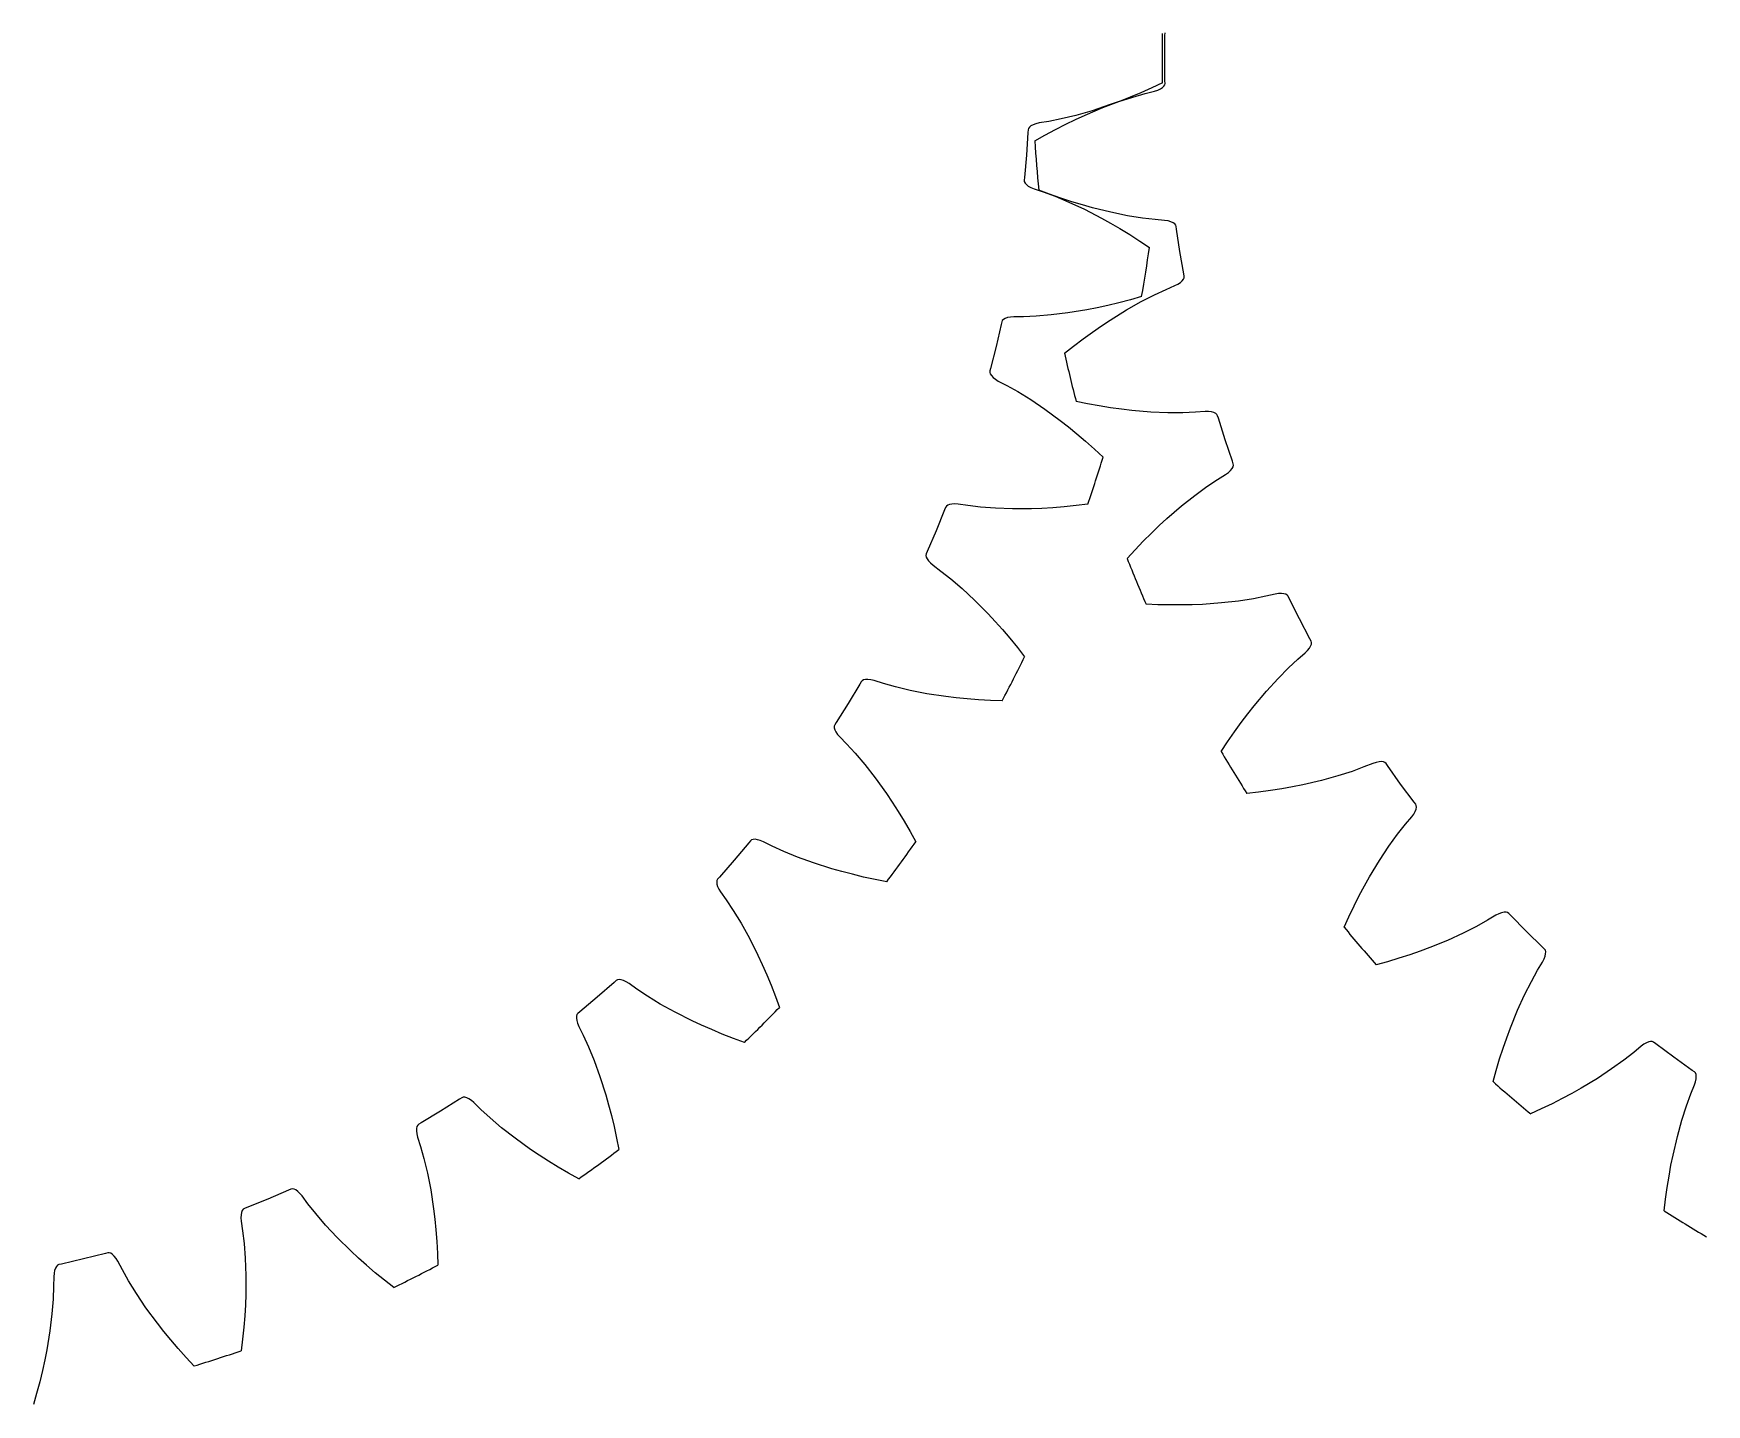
# Model space of a CAD drawing. Extents: x -31 to 91, y -31 to 31.
# Drawn here: x 5.49 to 44.03, y -31.02 to 0.57 of the extents above; entities that cross this region are included whole.
import ezdxf

# ---------------------------------------------------------------- set-up
doc = ezdxf.new("R2010")
doc.units = 0

msp = doc.modelspace()

# ---------------------------------------------------------------- linework, layer by layer
at = {"layer": 'layer0'}
for p, q in [((31.55, 0), (31.555, 0.521)), ((31.555, 0.521), (31.556, 0.581)), ((31.555, -0.521), (31.55, 0)), ((31.097, -0.815), (31.313, -0.761)), ((31.313, -0.761), (31.388, -0.736)), ((31.388, -0.736), (31.449, -0.708)), ((31.449, -0.708), (31.497, -0.678)), ((31.497, -0.678), (31.53, -0.646)), ((31.53, -0.646), (31.55, -0.614)), ((31.55, -0.614), (31.556, -0.581)), ((31.556, -0.581), (31.555, -0.521)), ((29.714, -1.31), (30.121, -1.138)), ((30.121, -1.138), (30.489, -1.001)), ((30.489, -1.001), (30.816, -0.894)), ((30.816, -0.894), (31.097, -0.815)), ((29.034, -1.64), (29.269, -1.52)), ((29.269, -1.52), (29.497, -1.41)), ((29.497, -1.41), (29.714, -1.31)), ((28.558, -1.902), (28.79, -1.771)), ((28.79, -1.771), (29.034, -1.64)), ((28.897, -3.133), (28.647, -3.04)), ((29.159, -3.224), (28.897, -3.133)), ((29.41, -3.306), (29.159, -3.224)), ((29.652, -3.379), (29.41, -3.306)), ((29.882, -3.444), (29.652, -3.379)), ((30.31, -3.55), (29.882, -3.444)), ((30.695, -3.628), (30.31, -3.55)), ((31.035, -3.682), (30.695, -3.628)), ((31.326, -3.716), (31.035, -3.682)), ((31.547, -3.736), (31.326, -3.716)), ((31.625, -3.749), (31.547, -3.736)), ((31.69, -3.767), (31.625, -3.749)), ((31.742, -3.79), (31.69, -3.767)), ((31.78, -3.815), (31.742, -3.79)), ((31.804, -3.844), (31.78, -3.815)), ((31.815, -3.875), (31.804, -3.844)), ((31.823, -3.935), (31.815, -3.875)), ((31.9, -4.451), (31.823, -3.935)), ((31.986, -4.964), (31.9, -4.451)), ((31.997, -5.024), (31.986, -4.964)), ((31.315, -5.449), (31.581, -5.326)), ((31.581, -5.326), (31.786, -5.239)), ((31.786, -5.239), (31.855, -5.202)), ((31.855, -5.202), (31.911, -5.165)), ((31.911, -5.165), (31.954, -5.128)), ((31.954, -5.128), (31.982, -5.092)), ((31.982, -5.092), (31.996, -5.057)), ((31.996, -5.057), (31.997, -5.024)), ((30.667, -5.799), (31.009, -5.605)), ((31.009, -5.605), (31.315, -5.449)), ((29.885, -6.309), (30.093, -6.164)), ((30.093, -6.164), (30.292, -6.032)), ((30.292, -6.032), (30.667, -5.799)), ((29.451, -6.632), (29.672, -6.464)), ((29.672, -6.464), (29.885, -6.309)), ((29.242, -6.798), (29.451, -6.632)), ((29.77, -7.96), (29.509, -7.907)), ((30.043, -8.009), (29.77, -7.96)), ((30.304, -8.051), (30.043, -8.009)), ((30.554, -8.085), (30.304, -8.051)), ((30.792, -8.113), (30.554, -8.085)), ((31.231, -8.151), (30.792, -8.113)), ((31.624, -8.167), (31.231, -8.151)), ((31.968, -8.168), (31.624, -8.167)), ((32.26, -8.156), (31.968, -8.168)), ((32.482, -8.141), (32.26, -8.156)), ((32.561, -8.142), (32.482, -8.141)), ((32.628, -8.15), (32.561, -8.142)), ((32.682, -8.164), (32.628, -8.15)), ((32.724, -8.183), (32.682, -8.164)), ((32.753, -8.208), (32.724, -8.183)), ((32.768, -8.237), (32.753, -8.208)), ((32.786, -8.295), (32.768, -8.237)), ((32.942, -8.792), (32.786, -8.295)), ((33.108, -9.285), (32.942, -8.792)), ((32.764, -9.707), (32.953, -9.589)), ((32.953, -9.589), (33.016, -9.541)), ((33.016, -9.541), (33.065, -9.496)), ((33.065, -9.496), (33.101, -9.452)), ((33.101, -9.452), (33.123, -9.412)), ((33.128, -9.343), (33.108, -9.285)), ((33.123, -9.412), (33.132, -9.375)), ((33.132, -9.375), (33.128, -9.343)), ((32.242, -10.071), (32.52, -9.869)), ((32.52, -9.869), (32.764, -9.707)), ((31.601, -10.605), (31.935, -10.316)), ((31.935, -10.316), (32.242, -10.071)), ((31.243, -10.942), (31.425, -10.767)), ((31.425, -10.767), (31.601, -10.605)), ((30.865, -11.329), (31.056, -11.129)), ((31.056, -11.129), (31.243, -10.942)), ((30.684, -11.526), (30.865, -11.329)), ((34.24, -12.331), (34.173, -12.334)), ((34.296, -12.337), (34.24, -12.331)), ((31.388, -12.591), (31.121, -12.58)), ((31.665, -12.597), (31.388, -12.591)), ((31.929, -12.597), (31.665, -12.597)), ((32.181, -12.592), (31.929, -12.597)), ((32.42, -12.582), (32.181, -12.592)), ((32.861, -12.551), (32.42, -12.582)), ((33.251, -12.506), (32.861, -12.551)), ((33.591, -12.453), (33.251, -12.506)), ((33.878, -12.395), (33.591, -12.453)), ((34.094, -12.345), (33.878, -12.395)), ((34.173, -12.334), (34.094, -12.345)), ((34.34, -12.349), (34.296, -12.337)), ((34.372, -12.369), (34.34, -12.349)), ((34.392, -12.395), (34.372, -12.369)), ((34.419, -12.45), (34.392, -12.395)), ((34.651, -12.916), (34.419, -12.45)), ((34.891, -13.378), (34.651, -12.916)), ((34.92, -13.431), (34.891, -13.378)), ((34.93, -13.463), (34.92, -13.431)), ((34.927, -13.501), (34.93, -13.463)), ((34.403, -14.046), (34.618, -13.848)), ((34.618, -13.848), (34.785, -13.702)), ((34.785, -13.702), (34.841, -13.645)), ((34.841, -13.645), (34.882, -13.592)), ((34.882, -13.592), (34.911, -13.544)), ((34.911, -13.544), (34.927, -13.501)), ((34.16, -14.29), (34.403, -14.046)), ((33.61, -14.917), (33.894, -14.579)), ((33.894, -14.579), (34.16, -14.29)), ((33.461, -15.104), (33.61, -14.917)), ((33.154, -15.52), (33.309, -15.306)), ((33.309, -15.306), (33.461, -15.104)), ((32.848, -15.97), (32.996, -15.747)), ((32.996, -15.747), (33.154, -15.52)), ((35.537, -16.536), (35.158, -16.642)), ((35.864, -16.431), (35.537, -16.536)), ((36.138, -16.329), (35.864, -16.431)), ((36.345, -16.246), (36.138, -16.329)), ((36.42, -16.223), (36.345, -16.246)), ((36.486, -16.209), (36.42, -16.223)), ((36.542, -16.206), (36.486, -16.209)), ((36.588, -16.211), (36.542, -16.206)), ((36.623, -16.226), (36.588, -16.211)), ((36.647, -16.249), (36.623, -16.226)), ((36.681, -16.298), (36.647, -16.249)), ((36.983, -16.722), (36.681, -16.298)), ((33.71, -16.912), (33.444, -16.942)), ((33.984, -16.874), (33.71, -16.912)), ((34.245, -16.833), (33.984, -16.874)), ((34.494, -16.789), (34.245, -16.833)), ((34.728, -16.742), (34.494, -16.789)), ((35.158, -16.642), (34.728, -16.742)), ((37.293, -17.141), (36.983, -16.722)), ((37.33, -17.189), (37.293, -17.141)), ((37.318, -17.354), (37.339, -17.302)), ((37.344, -17.219), (37.33, -17.189)), ((37.339, -17.302), (37.347, -17.257)), ((37.347, -17.257), (37.344, -17.219)), ((36.915, -17.877), (37.096, -17.648)), ((37.096, -17.648), (37.239, -17.477)), ((37.239, -17.477), (37.285, -17.413)), ((37.285, -17.413), (37.318, -17.354)), ((36.713, -18.156), (36.915, -17.877)), ((36.268, -18.861), (36.496, -18.484)), ((36.496, -18.484), (36.713, -18.156)), ((36.151, -19.07), (36.268, -18.861)), ((36.032, -19.293), (36.151, -19.07)), ((35.792, -19.778), (35.912, -19.528)), ((35.912, -19.528), (36.032, -19.293)), ((35.681, -20.021), (35.792, -19.778)), ((38.731, -20.004), (38.425, -20.16)), ((38.986, -19.861), (38.731, -20.004)), ((39.177, -19.746), (38.986, -19.861)), ((39.248, -19.712), (39.177, -19.746)), ((39.311, -19.688), (39.248, -19.712)), ((39.366, -19.676), (39.311, -19.688)), ((39.412, -19.674), (39.366, -19.676)), ((39.449, -19.683), (39.412, -19.674)), ((39.476, -19.702), (39.449, -19.683)), ((39.518, -19.746), (39.476, -19.702)), ((39.883, -20.117), (39.518, -19.746)), ((38.067, -20.323), (37.658, -20.489)), ((38.425, -20.16), (38.067, -20.323)), ((40.254, -20.482), (39.883, -20.117)), ((36.944, -20.737), (36.679, -20.816)), ((37.195, -20.655), (36.944, -20.737)), ((37.434, -20.572), (37.195, -20.655)), ((37.658, -20.489), (37.434, -20.572)), ((40.298, -20.524), (40.254, -20.482)), ((40.254, -20.823), (40.288, -20.752)), ((40.288, -20.752), (40.312, -20.689)), ((40.317, -20.551), (40.298, -20.524)), ((40.312, -20.689), (40.324, -20.634)), ((40.326, -20.588), (40.317, -20.551)), ((40.324, -20.634), (40.326, -20.588)), ((36.679, -20.816), (36.422, -20.888)), ((39.996, -21.269), (40.139, -21.014)), ((40.139, -21.014), (40.254, -20.823)), ((39.677, -21.933), (39.84, -21.575)), ((39.84, -21.575), (39.996, -21.269)), ((39.511, -22.342), (39.677, -21.933)), ((39.428, -22.566), (39.511, -22.342)), ((39.345, -22.805), (39.428, -22.566)), ((42.587, -22.715), (42.523, -22.761)), ((42.646, -22.682), (42.587, -22.715)), ((42.698, -22.661), (42.646, -22.682)), ((42.743, -22.653), (42.698, -22.661)), ((42.781, -22.656), (42.743, -22.653)), ((42.811, -22.67), (42.781, -22.656)), ((42.859, -22.707), (42.811, -22.67)), ((43.278, -23.017), (42.859, -22.707)), ((39.184, -23.321), (39.263, -23.056)), ((39.263, -23.056), (39.345, -22.805)), ((42.123, -23.085), (41.844, -23.287)), ((42.352, -22.904), (42.123, -23.085)), ((42.523, -22.761), (42.352, -22.904)), ((43.702, -23.319), (43.278, -23.017)), ((39.112, -23.578), (39.184, -23.321)), ((41.516, -23.504), (41.139, -23.732)), ((41.844, -23.287), (41.516, -23.504)), ((43.751, -23.353), (43.702, -23.319)), ((43.774, -23.377), (43.751, -23.353)), ((43.789, -23.412), (43.774, -23.377)), ((43.794, -23.458), (43.789, -23.412)), ((43.791, -23.514), (43.794, -23.458)), ((40.93, -23.849), (40.707, -23.968)), ((41.139, -23.732), (40.93, -23.849)), ((43.569, -24.136), (43.671, -23.862)), ((43.671, -23.862), (43.754, -23.655)), ((43.754, -23.655), (43.777, -23.58)), ((43.777, -23.58), (43.791, -23.514)), ((40.222, -24.208), (39.979, -24.319)), ((40.472, -24.088), (40.222, -24.208)), ((40.707, -23.968), (40.472, -24.088)), ((43.464, -24.463), (43.569, -24.136)), ((43.358, -24.842), (43.464, -24.463)), ((43.258, -25.272), (43.358, -24.842)), ((43.211, -25.506), (43.258, -25.272)), ((43.126, -26.016), (43.167, -25.755)), ((43.167, -25.755), (43.211, -25.506)), ((43.088, -26.29), (43.126, -26.016)), ((43.058, -26.556), (43.088, -26.29))]:
    msp.add_line(p, q, dxfattribs=at)
for start, end in [(183.4624, 185.5376), (192.4624, 194.5376), (201.4624, 203.5376), (210.4624, 212.5376), (219.4624, 221.5376), (228.4624, 230.5376), (237.4624, 239.5376)]:
    msp.add_arc((60, 0), 31.5, start, end, dxfattribs=at)
at = {"layer": 'layer1'}
for p, q in [((31.253, -0.683), (30.999, -0.795)), ((31.495, -0.57), (31.253, -0.683)), ((30.295, -1.07), (29.877, -1.209)), ((30.52, -0.988), (30.295, -1.07)), ((30.755, -0.896), (30.52, -0.988)), ((30.999, -0.795), (30.755, -0.896)), ((28.518, -1.535), (28.469, -1.561)), ((28.581, -1.512), (28.518, -1.535)), ((28.658, -1.492), (28.581, -1.512)), ((28.877, -1.455), (28.658, -1.492)), ((29.164, -1.398), (28.877, -1.455)), ((29.499, -1.318), (29.164, -1.398)), ((29.877, -1.209), (29.499, -1.318)), ((28.399, -1.713), (28.362, -2.232)), ((28.402, -1.652), (28.399, -1.713)), ((28.41, -1.62), (28.402, -1.652)), ((28.433, -1.59), (28.41, -1.62)), ((28.469, -1.561), (28.433, -1.59)), ((28.362, -2.232), (28.317, -2.751)), ((28.317, -2.751), (28.311, -2.811)), ((28.311, -2.811), (28.314, -2.844)), ((28.314, -2.844), (28.331, -2.878)), ((28.331, -2.878), (28.362, -2.912)), ((28.362, -2.912), (28.407, -2.945)), ((28.407, -2.945), (28.466, -2.978)), ((28.466, -2.978), (28.539, -3.01)), ((28.539, -3.01), (28.75, -3.08)), ((28.75, -3.08), (29.024, -3.181)), ((29.024, -3.181), (29.342, -3.313)), ((29.342, -3.313), (29.698, -3.479)), ((29.698, -3.479), (30.09, -3.682)), ((30.09, -3.682), (30.299, -3.799)), ((30.299, -3.799), (30.517, -3.926)), ((30.517, -3.926), (30.742, -4.065)), ((30.742, -4.065), (30.975, -4.214)), ((30.975, -4.214), (31.196, -4.363)), ((29.99, -5.75), (29.755, -5.796)), ((30.236, -5.696), (29.99, -5.75)), ((30.493, -5.634), (30.236, -5.696)), ((30.761, -5.564), (30.493, -5.634)), ((31.018, -5.49), (30.761, -5.564)), ((27.781, -6.134), (27.664, -6.642)), ((27.794, -6.075), (27.781, -6.134)), ((27.807, -6.045), (27.794, -6.075)), ((27.834, -6.018), (27.807, -6.045)), ((27.874, -5.995), (27.834, -6.018)), ((27.927, -5.977), (27.874, -5.995)), ((27.993, -5.964), (27.927, -5.977)), ((28.072, -5.957), (27.993, -5.964)), ((28.294, -5.955), (28.072, -5.957)), ((28.587, -5.943), (28.294, -5.955)), ((28.93, -5.916), (28.587, -5.943)), ((29.319, -5.868), (28.93, -5.916)), ((29.755, -5.796), (29.319, -5.868)), ((27.664, -6.642), (27.538, -7.147)), ((27.522, -7.206), (27.521, -7.238)), ((27.521, -7.238), (27.532, -7.274)), ((27.538, -7.147), (27.522, -7.206)), ((27.532, -7.274), (27.558, -7.313)), ((27.558, -7.313), (27.597, -7.353)), ((27.597, -7.353), (27.65, -7.395)), ((27.65, -7.395), (27.716, -7.437)), ((27.716, -7.437), (27.914, -7.54)), ((27.914, -7.54), (28.169, -7.682)), ((28.169, -7.682), (28.462, -7.863)), ((28.462, -7.863), (28.788, -8.082)), ((28.788, -8.082), (29.143, -8.344)), ((29.143, -8.344), (29.332, -8.492)), ((29.332, -8.492), (29.527, -8.652)), ((29.527, -8.652), (29.728, -8.824)), ((29.728, -8.824), (29.934, -9.008)), ((29.934, -9.008), (30.13, -9.19)), ((26.479, -10.404), (26.284, -10.887)), ((26.501, -10.348), (26.479, -10.404)), ((26.519, -10.32), (26.501, -10.348)), ((26.55, -10.298), (26.519, -10.32)), ((26.593, -10.282), (26.55, -10.298)), ((26.648, -10.272), (26.593, -10.282)), ((26.715, -10.27), (26.648, -10.272)), ((26.794, -10.275), (26.715, -10.27)), ((27.014, -10.307), (26.794, -10.275)), ((27.305, -10.342), (27.014, -10.307)), ((27.648, -10.369), (27.305, -10.342)), ((28.041, -10.383), (27.648, -10.369)), ((28.482, -10.38), (28.041, -10.383)), ((28.721, -10.371), (28.482, -10.38)), ((28.973, -10.356), (28.721, -10.371)), ((29.236, -10.335), (28.973, -10.356)), ((29.512, -10.307), (29.236, -10.335)), ((29.777, -10.275), (29.512, -10.307)), ((26.284, -10.887), (26.081, -11.367)), ((26.056, -11.422), (26.049, -11.455)), ((26.049, -11.455), (26.055, -11.492)), ((26.055, -11.492), (26.074, -11.534)), ((26.081, -11.367), (26.056, -11.422)), ((26.074, -11.534), (26.107, -11.58)), ((26.107, -11.58), (26.152, -11.629)), ((26.152, -11.629), (26.212, -11.681)), ((26.212, -11.681), (26.391, -11.814)), ((26.391, -11.814), (26.62, -11.994)), ((26.62, -11.994), (26.882, -12.218)), ((26.882, -12.218), (27.169, -12.486)), ((27.169, -12.486), (27.479, -12.8)), ((27.479, -12.8), (27.642, -12.976)), ((27.642, -12.976), (27.81, -13.164)), ((27.81, -13.164), (27.981, -13.365)), ((27.981, -13.365), (28.156, -13.58)), ((28.156, -13.58), (28.321, -13.79)), ((24.526, -14.419), (24.258, -14.865)), ((24.556, -14.366), (24.526, -14.419)), ((24.578, -14.342), (24.556, -14.366)), ((24.612, -14.324), (24.578, -14.342)), ((24.657, -14.315), (24.612, -14.324)), ((24.713, -14.314), (24.657, -14.315)), ((24.78, -14.322), (24.713, -14.314)), ((24.857, -14.34), (24.78, -14.322)), ((25.069, -14.407), (24.857, -14.34)), ((25.351, -14.486), (25.069, -14.407)), ((25.686, -14.566), (25.351, -14.486)), ((26.071, -14.641), (25.686, -14.566)), ((26.507, -14.707), (26.071, -14.641)), ((24.258, -14.865), (23.981, -15.307)), ((26.745, -14.736), (26.507, -14.707)), ((26.996, -14.761), (26.745, -14.736)), ((27.26, -14.781), (26.996, -14.761)), ((27.536, -14.797), (27.26, -14.781)), ((27.803, -14.807), (27.536, -14.797)), ((23.949, -15.358), (23.937, -15.389)), ((23.937, -15.389), (23.937, -15.426)), ((23.981, -15.307), (23.949, -15.358)), ((23.937, -15.426), (23.949, -15.471)), ((23.949, -15.471), (23.974, -15.521)), ((23.974, -15.521), (24.011, -15.577)), ((24.011, -15.577), (24.062, -15.638)), ((24.062, -15.638), (24.218, -15.797)), ((24.218, -15.797), (24.416, -16.011)), ((24.416, -16.011), (24.639, -16.273)), ((24.639, -16.273), (24.881, -16.583)), ((24.881, -16.583), (25.139, -16.941)), ((25.139, -16.941), (25.272, -17.14)), ((25.272, -17.14), (25.408, -17.353)), ((25.408, -17.353), (25.546, -17.578)), ((25.546, -17.578), (25.685, -17.817)), ((21.968, -18.078), (21.634, -18.477)), ((22.007, -18.031), (21.968, -18.078)), ((22.032, -18.01), (22.007, -18.031)), ((22.068, -17.998), (22.032, -18.01)), ((22.114, -17.996), (22.068, -17.998)), ((22.17, -18.004), (22.114, -17.996)), ((22.234, -18.023), (22.17, -18.004)), ((22.308, -18.052), (22.234, -18.023)), ((22.507, -18.151), (22.308, -18.052)), ((25.685, -17.817), (25.815, -18.051)), ((21.634, -18.477), (21.292, -18.87)), ((22.773, -18.274), (22.507, -18.151)), ((23.091, -18.405), (22.773, -18.274)), ((23.46, -18.539), (23.091, -18.405)), ((21.292, -18.87), (21.251, -18.915)), ((23.88, -18.673), (23.46, -18.539)), ((24.111, -18.738), (23.88, -18.673)), ((24.355, -18.802), (24.111, -18.738)), ((24.612, -18.864), (24.355, -18.802)), ((24.882, -18.922), (24.612, -18.864)), ((21.235, -18.944), (21.229, -18.981)), ((21.229, -18.981), (21.234, -19.027)), ((21.234, -19.027), (21.251, -19.08)), ((21.251, -18.915), (21.235, -18.944)), ((21.251, -19.08), (21.279, -19.141)), ((21.279, -19.141), (21.319, -19.209)), ((21.319, -19.209), (21.448, -19.391)), ((25.145, -18.974), (24.882, -18.922)), ((21.448, -19.391), (21.611, -19.634)), ((21.611, -19.634), (21.79, -19.927)), ((21.79, -19.927), (21.981, -20.271)), ((21.981, -20.271), (22.179, -20.665)), ((22.179, -20.665), (22.279, -20.882)), ((22.279, -20.882), (22.381, -21.114)), ((22.381, -21.114), (22.482, -21.358)), ((18.87, -21.292), (18.477, -21.634)), ((18.915, -21.251), (18.87, -21.292)), ((18.944, -21.235), (18.915, -21.251)), ((18.981, -21.229), (18.944, -21.235)), ((19.027, -21.234), (18.981, -21.229)), ((19.08, -21.251), (19.027, -21.234)), ((19.141, -21.279), (19.08, -21.251)), ((19.209, -21.319), (19.141, -21.279)), ((19.391, -21.448), (19.209, -21.319)), ((19.634, -21.611), (19.391, -21.448)), ((22.482, -21.358), (22.582, -21.616)), ((18.477, -21.634), (18.078, -21.968)), ((19.927, -21.79), (19.634, -21.611)), ((20.271, -21.981), (19.927, -21.79)), ((22.582, -21.616), (22.674, -21.867)), ((17.998, -22.068), (17.996, -22.114)), ((17.996, -22.114), (18.004, -22.17)), ((18.01, -22.032), (17.998, -22.068)), ((18.004, -22.17), (18.023, -22.234)), ((18.031, -22.007), (18.01, -22.032)), ((18.023, -22.234), (18.052, -22.308)), ((18.078, -21.968), (18.031, -22.007)), ((18.052, -22.308), (18.151, -22.507)), ((20.665, -22.179), (20.271, -21.981)), ((20.882, -22.279), (20.665, -22.179)), ((21.114, -22.381), (20.882, -22.279)), ((18.151, -22.507), (18.274, -22.773)), ((21.358, -22.482), (21.114, -22.381)), ((21.616, -22.582), (21.358, -22.482)), ((21.867, -22.674), (21.616, -22.582)), ((18.274, -22.773), (18.405, -23.091)), ((18.405, -23.091), (18.539, -23.46)), ((18.539, -23.46), (18.673, -23.88)), ((18.673, -23.88), (18.738, -24.111)), ((14.865, -24.258), (14.419, -24.526)), ((15.307, -23.981), (14.865, -24.258)), ((15.358, -23.949), (15.307, -23.981)), ((15.389, -23.937), (15.358, -23.949)), ((15.426, -23.937), (15.389, -23.937)), ((15.471, -23.949), (15.426, -23.937)), ((15.521, -23.974), (15.471, -23.949)), ((15.577, -24.011), (15.521, -23.974)), ((15.638, -24.062), (15.577, -24.011)), ((15.797, -24.218), (15.638, -24.062)), ((16.011, -24.416), (15.797, -24.218)), ((18.738, -24.111), (18.802, -24.355)), ((14.315, -24.657), (14.314, -24.713)), ((14.324, -24.612), (14.315, -24.657)), ((14.342, -24.578), (14.324, -24.612)), ((14.366, -24.556), (14.342, -24.578)), ((14.419, -24.526), (14.366, -24.556)), ((16.273, -24.639), (16.011, -24.416)), ((16.583, -24.881), (16.273, -24.639)), ((18.802, -24.355), (18.864, -24.612)), ((18.864, -24.612), (18.922, -24.882)), ((14.314, -24.713), (14.322, -24.78)), ((14.322, -24.78), (14.34, -24.857)), ((14.34, -24.857), (14.407, -25.069)), ((16.941, -25.139), (16.583, -24.881)), ((18.922, -24.882), (18.974, -25.145)), ((14.407, -25.069), (14.486, -25.351)), ((14.486, -25.351), (14.566, -25.686)), ((17.14, -25.272), (16.941, -25.139)), ((17.353, -25.408), (17.14, -25.272)), ((17.578, -25.546), (17.353, -25.408)), ((14.566, -25.686), (14.641, -26.071)), ((17.817, -25.685), (17.578, -25.546)), ((18.051, -25.815), (17.817, -25.685)), ((11.367, -26.081), (10.887, -26.284)), ((11.422, -26.056), (11.367, -26.081)), ((11.455, -26.049), (11.422, -26.056)), ((11.492, -26.055), (11.455, -26.049)), ((11.534, -26.074), (11.492, -26.055)), ((11.58, -26.107), (11.534, -26.074)), ((11.629, -26.152), (11.58, -26.107)), ((11.681, -26.212), (11.629, -26.152)), ((14.641, -26.071), (14.707, -26.507)), ((10.298, -26.55), (10.282, -26.593)), ((10.32, -26.519), (10.298, -26.55)), ((10.348, -26.501), (10.32, -26.519)), ((10.404, -26.479), (10.348, -26.501)), ((10.887, -26.284), (10.404, -26.479)), ((11.814, -26.391), (11.681, -26.212)), ((11.994, -26.62), (11.814, -26.391)), ((14.707, -26.507), (14.736, -26.745)), ((10.272, -26.648), (10.27, -26.715)), ((10.27, -26.715), (10.275, -26.794)), ((10.282, -26.593), (10.272, -26.648)), ((10.275, -26.794), (10.307, -27.014)), ((12.218, -26.882), (11.994, -26.62)), ((12.486, -27.169), (12.218, -26.882)), ((14.736, -26.745), (14.761, -26.996)), ((10.307, -27.014), (10.342, -27.305)), ((10.342, -27.305), (10.369, -27.648)), ((12.8, -27.479), (12.486, -27.169)), ((14.761, -26.996), (14.781, -27.26)), ((14.781, -27.26), (14.797, -27.536)), ((6.642, -27.664), (6.134, -27.781)), ((7.147, -27.538), (6.642, -27.664)), ((7.206, -27.522), (7.147, -27.538)), ((7.238, -27.521), (7.206, -27.522)), ((7.274, -27.532), (7.238, -27.521)), ((7.313, -27.558), (7.274, -27.532)), ((7.353, -27.597), (7.313, -27.558)), ((7.395, -27.65), (7.353, -27.597)), ((7.437, -27.716), (7.395, -27.65)), ((7.54, -27.914), (7.437, -27.716)), ((10.369, -27.648), (10.383, -28.041)), ((12.976, -27.642), (12.8, -27.479)), ((13.164, -27.81), (12.976, -27.642)), ((14.797, -27.536), (14.807, -27.803)), ((5.957, -28.072), (5.955, -28.294)), ((5.964, -27.993), (5.957, -28.072)), ((5.977, -27.927), (5.964, -27.993)), ((5.995, -27.874), (5.977, -27.927)), ((6.018, -27.834), (5.995, -27.874)), ((6.045, -27.807), (6.018, -27.834)), ((6.075, -27.794), (6.045, -27.807)), ((6.134, -27.781), (6.075, -27.794)), ((7.682, -28.169), (7.54, -27.914)), ((10.383, -28.041), (10.38, -28.482)), ((13.365, -27.981), (13.164, -27.81)), ((13.58, -28.156), (13.365, -27.981)), ((5.955, -28.294), (5.943, -28.587)), ((7.863, -28.462), (7.682, -28.169)), ((8.082, -28.788), (7.863, -28.462)), ((10.38, -28.482), (10.371, -28.721)), ((13.79, -28.321), (13.58, -28.156)), ((5.943, -28.587), (5.916, -28.93)), ((8.344, -29.143), (8.082, -28.788)), ((10.371, -28.721), (10.356, -28.973)), ((5.916, -28.93), (5.868, -29.319)), ((8.492, -29.332), (8.344, -29.143)), ((10.335, -29.236), (10.307, -29.512)), ((10.356, -28.973), (10.335, -29.236)), ((5.868, -29.319), (5.796, -29.755)), ((8.652, -29.527), (8.492, -29.332)), ((8.824, -29.728), (8.652, -29.527)), ((10.307, -29.512), (10.275, -29.777)), ((5.75, -29.99), (5.696, -30.236)), ((5.796, -29.755), (5.75, -29.99)), ((9.008, -29.934), (8.824, -29.728)), ((9.19, -30.13), (9.008, -29.934)), ((5.696, -30.236), (5.634, -30.493)), ((5.564, -30.761), (5.49, -31.018)), ((5.634, -30.493), (5.564, -30.761))]:
    msp.add_line(p, q, dxfattribs=at)
for start, end in [(358.9624, 361.0376), (349.9624, 352.0376), (340.9624, 343.0376), (331.9624, 334.0376), (322.9624, 325.0376), (313.9624, 316.0376), (304.9624, 307.0376), (295.9624, 298.0376), (286.9624, 289.0376)]:
    msp.add_arc((0, 0), 31.5, start, end, dxfattribs=at)
at = {"layer": 'layer2'}
for p, q in [((31.55, 0), (31.555, 0.521)), ((31.555, 0.521), (31.556, 0.581)), ((31.555, -0.521), (31.55, 0)), ((31.097, -0.815), (31.313, -0.761)), ((31.313, -0.761), (31.388, -0.736)), ((31.388, -0.736), (31.449, -0.708)), ((31.449, -0.708), (31.497, -0.678)), ((31.497, -0.678), (31.53, -0.646)), ((31.53, -0.646), (31.55, -0.614)), ((31.55, -0.614), (31.556, -0.581)), ((31.556, -0.581), (31.555, -0.521)), ((29.714, -1.31), (30.121, -1.138)), ((30.121, -1.138), (30.489, -1.001)), ((30.489, -1.001), (30.816, -0.894)), ((30.816, -0.894), (31.097, -0.815)), ((29.034, -1.64), (29.269, -1.52)), ((29.269, -1.52), (29.497, -1.41)), ((29.497, -1.41), (29.714, -1.31)), ((28.558, -1.902), (28.79, -1.771)), ((28.79, -1.771), (29.034, -1.64)), ((28.897, -3.133), (28.647, -3.04)), ((29.159, -3.224), (28.897, -3.133)), ((29.41, -3.306), (29.159, -3.224)), ((29.652, -3.379), (29.41, -3.306)), ((29.882, -3.444), (29.652, -3.379)), ((30.31, -3.55), (29.882, -3.444)), ((30.695, -3.628), (30.31, -3.55)), ((31.035, -3.682), (30.695, -3.628)), ((31.326, -3.716), (31.035, -3.682)), ((31.547, -3.736), (31.326, -3.716)), ((31.625, -3.749), (31.547, -3.736)), ((31.69, -3.767), (31.625, -3.749)), ((31.742, -3.79), (31.69, -3.767)), ((31.78, -3.815), (31.742, -3.79)), ((31.804, -3.844), (31.78, -3.815)), ((31.815, -3.875), (31.804, -3.844)), ((31.823, -3.935), (31.815, -3.875)), ((31.9, -4.451), (31.823, -3.935)), ((31.986, -4.964), (31.9, -4.451)), ((31.997, -5.024), (31.986, -4.964)), ((31.315, -5.449), (31.581, -5.326)), ((31.581, -5.326), (31.786, -5.239)), ((31.786, -5.239), (31.855, -5.202)), ((31.855, -5.202), (31.911, -5.165)), ((31.911, -5.165), (31.954, -5.128)), ((31.954, -5.128), (31.982, -5.092)), ((31.982, -5.092), (31.996, -5.057)), ((31.996, -5.057), (31.997, -5.024)), ((30.667, -5.799), (31.009, -5.605)), ((31.009, -5.605), (31.315, -5.449)), ((29.885, -6.309), (30.093, -6.164)), ((30.093, -6.164), (30.292, -6.032)), ((30.292, -6.032), (30.667, -5.799)), ((29.451, -6.632), (29.672, -6.464)), ((29.672, -6.464), (29.885, -6.309)), ((29.242, -6.798), (29.451, -6.632)), ((29.77, -7.96), (29.509, -7.907)), ((30.043, -8.009), (29.77, -7.96)), ((30.304, -8.051), (30.043, -8.009)), ((30.554, -8.085), (30.304, -8.051)), ((30.792, -8.113), (30.554, -8.085)), ((31.231, -8.151), (30.792, -8.113)), ((31.624, -8.167), (31.231, -8.151)), ((31.968, -8.168), (31.624, -8.167)), ((32.26, -8.156), (31.968, -8.168)), ((32.482, -8.141), (32.26, -8.156)), ((32.561, -8.142), (32.482, -8.141)), ((32.628, -8.15), (32.561, -8.142)), ((32.682, -8.164), (32.628, -8.15)), ((32.724, -8.183), (32.682, -8.164)), ((32.753, -8.208), (32.724, -8.183)), ((32.768, -8.237), (32.753, -8.208)), ((32.786, -8.295), (32.768, -8.237)), ((32.942, -8.792), (32.786, -8.295)), ((33.108, -9.285), (32.942, -8.792)), ((32.764, -9.707), (32.953, -9.589)), ((32.953, -9.589), (33.016, -9.541)), ((33.016, -9.541), (33.065, -9.496)), ((33.065, -9.496), (33.101, -9.452)), ((33.101, -9.452), (33.123, -9.412)), ((33.128, -9.343), (33.108, -9.285)), ((33.123, -9.412), (33.132, -9.375)), ((33.132, -9.375), (33.128, -9.343)), ((32.242, -10.071), (32.52, -9.869)), ((32.52, -9.869), (32.764, -9.707)), ((31.601, -10.605), (31.935, -10.316)), ((31.935, -10.316), (32.242, -10.071)), ((31.243, -10.942), (31.425, -10.767)), ((31.425, -10.767), (31.601, -10.605)), ((30.865, -11.329), (31.056, -11.129)), ((31.056, -11.129), (31.243, -10.942)), ((30.684, -11.526), (30.865, -11.329)), ((34.24, -12.331), (34.173, -12.334)), ((34.296, -12.337), (34.24, -12.331)), ((31.388, -12.591), (31.121, -12.58)), ((31.665, -12.597), (31.388, -12.591)), ((31.929, -12.597), (31.665, -12.597)), ((32.181, -12.592), (31.929, -12.597)), ((32.42, -12.582), (32.181, -12.592)), ((32.861, -12.551), (32.42, -12.582)), ((33.251, -12.506), (32.861, -12.551)), ((33.591, -12.453), (33.251, -12.506)), ((33.878, -12.395), (33.591, -12.453)), ((34.094, -12.345), (33.878, -12.395)), ((34.173, -12.334), (34.094, -12.345)), ((34.34, -12.349), (34.296, -12.337)), ((34.372, -12.369), (34.34, -12.349)), ((34.392, -12.395), (34.372, -12.369)), ((34.419, -12.45), (34.392, -12.395)), ((34.651, -12.916), (34.419, -12.45)), ((34.891, -13.378), (34.651, -12.916)), ((34.92, -13.431), (34.891, -13.378)), ((34.93, -13.463), (34.92, -13.431)), ((34.927, -13.501), (34.93, -13.463)), ((34.403, -14.046), (34.618, -13.848)), ((34.618, -13.848), (34.785, -13.702)), ((34.785, -13.702), (34.841, -13.645)), ((34.841, -13.645), (34.882, -13.592)), ((34.882, -13.592), (34.911, -13.544)), ((34.911, -13.544), (34.927, -13.501)), ((34.16, -14.29), (34.403, -14.046)), ((33.61, -14.917), (33.894, -14.579)), ((33.894, -14.579), (34.16, -14.29)), ((33.461, -15.104), (33.61, -14.917)), ((33.154, -15.52), (33.309, -15.306)), ((33.309, -15.306), (33.461, -15.104)), ((32.848, -15.97), (32.996, -15.747)), ((32.996, -15.747), (33.154, -15.52)), ((35.537, -16.536), (35.158, -16.642)), ((35.864, -16.431), (35.537, -16.536)), ((36.138, -16.329), (35.864, -16.431)), ((36.345, -16.246), (36.138, -16.329)), ((36.42, -16.223), (36.345, -16.246)), ((36.486, -16.209), (36.42, -16.223)), ((36.542, -16.206), (36.486, -16.209)), ((36.588, -16.211), (36.542, -16.206)), ((36.623, -16.226), (36.588, -16.211)), ((36.647, -16.249), (36.623, -16.226)), ((36.681, -16.298), (36.647, -16.249)), ((36.983, -16.722), (36.681, -16.298)), ((33.71, -16.912), (33.444, -16.942)), ((33.984, -16.874), (33.71, -16.912)), ((34.245, -16.833), (33.984, -16.874)), ((34.494, -16.789), (34.245, -16.833)), ((34.728, -16.742), (34.494, -16.789)), ((35.158, -16.642), (34.728, -16.742)), ((37.293, -17.141), (36.983, -16.722)), ((37.33, -17.189), (37.293, -17.141)), ((37.318, -17.354), (37.339, -17.302)), ((37.344, -17.219), (37.33, -17.189)), ((37.339, -17.302), (37.347, -17.257)), ((37.347, -17.257), (37.344, -17.219)), ((36.915, -17.877), (37.096, -17.648)), ((37.096, -17.648), (37.239, -17.477)), ((37.239, -17.477), (37.285, -17.413)), ((37.285, -17.413), (37.318, -17.354)), ((36.713, -18.156), (36.915, -17.877)), ((36.268, -18.861), (36.496, -18.484)), ((36.496, -18.484), (36.713, -18.156)), ((36.151, -19.07), (36.268, -18.861)), ((36.032, -19.293), (36.151, -19.07)), ((35.792, -19.778), (35.912, -19.528)), ((35.912, -19.528), (36.032, -19.293)), ((35.681, -20.021), (35.792, -19.778)), ((38.731, -20.004), (38.425, -20.16)), ((38.986, -19.861), (38.731, -20.004)), ((39.177, -19.746), (38.986, -19.861)), ((39.248, -19.712), (39.177, -19.746)), ((39.311, -19.688), (39.248, -19.712)), ((39.366, -19.676), (39.311, -19.688)), ((39.412, -19.674), (39.366, -19.676)), ((39.449, -19.683), (39.412, -19.674)), ((39.476, -19.702), (39.449, -19.683)), ((39.518, -19.746), (39.476, -19.702)), ((39.883, -20.117), (39.518, -19.746)), ((38.067, -20.323), (37.658, -20.489)), ((38.425, -20.16), (38.067, -20.323)), ((40.254, -20.482), (39.883, -20.117)), ((36.944, -20.737), (36.679, -20.816)), ((37.195, -20.655), (36.944, -20.737)), ((37.434, -20.572), (37.195, -20.655)), ((37.658, -20.489), (37.434, -20.572)), ((40.298, -20.524), (40.254, -20.482)), ((40.254, -20.823), (40.288, -20.752)), ((40.288, -20.752), (40.312, -20.689)), ((40.317, -20.551), (40.298, -20.524)), ((40.312, -20.689), (40.324, -20.634)), ((40.326, -20.588), (40.317, -20.551)), ((40.324, -20.634), (40.326, -20.588)), ((36.679, -20.816), (36.422, -20.888)), ((39.996, -21.269), (40.139, -21.014)), ((40.139, -21.014), (40.254, -20.823)), ((39.677, -21.933), (39.84, -21.575)), ((39.84, -21.575), (39.996, -21.269)), ((39.511, -22.342), (39.677, -21.933)), ((39.428, -22.566), (39.511, -22.342)), ((39.345, -22.805), (39.428, -22.566)), ((42.587, -22.715), (42.523, -22.761)), ((42.646, -22.682), (42.587, -22.715)), ((42.698, -22.661), (42.646, -22.682)), ((42.743, -22.653), (42.698, -22.661)), ((42.781, -22.656), (42.743, -22.653)), ((42.811, -22.67), (42.781, -22.656)), ((42.859, -22.707), (42.811, -22.67)), ((43.278, -23.017), (42.859, -22.707)), ((39.184, -23.321), (39.263, -23.056)), ((39.263, -23.056), (39.345, -22.805)), ((42.123, -23.085), (41.844, -23.287)), ((42.352, -22.904), (42.123, -23.085)), ((42.523, -22.761), (42.352, -22.904)), ((43.702, -23.319), (43.278, -23.017)), ((39.112, -23.578), (39.184, -23.321)), ((41.516, -23.504), (41.139, -23.732)), ((41.844, -23.287), (41.516, -23.504)), ((43.751, -23.353), (43.702, -23.319)), ((43.774, -23.377), (43.751, -23.353)), ((43.789, -23.412), (43.774, -23.377)), ((43.794, -23.458), (43.789, -23.412)), ((43.791, -23.514), (43.794, -23.458)), ((40.93, -23.849), (40.707, -23.968)), ((41.139, -23.732), (40.93, -23.849)), ((43.569, -24.136), (43.671, -23.862)), ((43.671, -23.862), (43.754, -23.655)), ((43.754, -23.655), (43.777, -23.58)), ((43.777, -23.58), (43.791, -23.514)), ((40.222, -24.208), (39.979, -24.319)), ((40.472, -24.088), (40.222, -24.208)), ((40.707, -23.968), (40.472, -24.088)), ((43.464, -24.463), (43.569, -24.136)), ((43.358, -24.842), (43.464, -24.463)), ((43.258, -25.272), (43.358, -24.842)), ((43.211, -25.506), (43.258, -25.272)), ((43.126, -26.016), (43.167, -25.755)), ((43.167, -25.755), (43.211, -25.506)), ((43.088, -26.29), (43.126, -26.016)), ((43.058, -26.556), (43.088, -26.29))]:
    msp.add_line(p, q, dxfattribs=at)
for start, end in [(183.4624, 185.5376), (192.4624, 194.5376), (201.4624, 203.5376), (210.4624, 212.5376), (219.4624, 221.5376), (228.4624, 230.5376), (237.4624, 239.5376)]:
    msp.add_arc((60, 0), 31.5, start, end, dxfattribs=at)
at = {"layer": 'layer3'}
for p, q in [((31.253, -0.683), (30.999, -0.795)), ((31.495, -0.57), (31.253, -0.683)), ((30.295, -1.07), (29.877, -1.209)), ((30.52, -0.988), (30.295, -1.07)), ((30.755, -0.896), (30.52, -0.988)), ((30.999, -0.795), (30.755, -0.896)), ((28.518, -1.535), (28.469, -1.561)), ((28.581, -1.512), (28.518, -1.535)), ((28.658, -1.492), (28.581, -1.512)), ((28.877, -1.455), (28.658, -1.492)), ((29.164, -1.398), (28.877, -1.455)), ((29.499, -1.318), (29.164, -1.398)), ((29.877, -1.209), (29.499, -1.318)), ((28.399, -1.713), (28.362, -2.232)), ((28.402, -1.652), (28.399, -1.713)), ((28.41, -1.62), (28.402, -1.652)), ((28.433, -1.59), (28.41, -1.62)), ((28.469, -1.561), (28.433, -1.59)), ((28.362, -2.232), (28.317, -2.751)), ((28.317, -2.751), (28.311, -2.811)), ((28.311, -2.811), (28.314, -2.844)), ((28.314, -2.844), (28.331, -2.878)), ((28.331, -2.878), (28.362, -2.912)), ((28.362, -2.912), (28.407, -2.945)), ((28.407, -2.945), (28.466, -2.978)), ((28.466, -2.978), (28.539, -3.01)), ((28.539, -3.01), (28.75, -3.08)), ((28.75, -3.08), (29.024, -3.181)), ((29.024, -3.181), (29.342, -3.313)), ((29.342, -3.313), (29.698, -3.479)), ((29.698, -3.479), (30.09, -3.682)), ((30.09, -3.682), (30.299, -3.799)), ((30.299, -3.799), (30.517, -3.926)), ((30.517, -3.926), (30.742, -4.065)), ((30.742, -4.065), (30.975, -4.214)), ((30.975, -4.214), (31.196, -4.363)), ((29.99, -5.75), (29.755, -5.796)), ((30.236, -5.696), (29.99, -5.75)), ((30.493, -5.634), (30.236, -5.696)), ((30.761, -5.564), (30.493, -5.634)), ((31.018, -5.49), (30.761, -5.564)), ((27.781, -6.134), (27.664, -6.642)), ((27.794, -6.075), (27.781, -6.134)), ((27.807, -6.045), (27.794, -6.075)), ((27.834, -6.018), (27.807, -6.045)), ((27.874, -5.995), (27.834, -6.018)), ((27.927, -5.977), (27.874, -5.995)), ((27.993, -5.964), (27.927, -5.977)), ((28.072, -5.957), (27.993, -5.964)), ((28.294, -5.955), (28.072, -5.957)), ((28.587, -5.943), (28.294, -5.955)), ((28.93, -5.916), (28.587, -5.943)), ((29.319, -5.868), (28.93, -5.916)), ((29.755, -5.796), (29.319, -5.868)), ((27.664, -6.642), (27.538, -7.147)), ((27.522, -7.206), (27.521, -7.238)), ((27.521, -7.238), (27.532, -7.274)), ((27.538, -7.147), (27.522, -7.206)), ((27.532, -7.274), (27.558, -7.313)), ((27.558, -7.313), (27.597, -7.353)), ((27.597, -7.353), (27.65, -7.395)), ((27.65, -7.395), (27.716, -7.437)), ((27.716, -7.437), (27.914, -7.54)), ((27.914, -7.54), (28.169, -7.682)), ((28.169, -7.682), (28.462, -7.863)), ((28.462, -7.863), (28.788, -8.082)), ((28.788, -8.082), (29.143, -8.344)), ((29.143, -8.344), (29.332, -8.492)), ((29.332, -8.492), (29.527, -8.652)), ((29.527, -8.652), (29.728, -8.824)), ((29.728, -8.824), (29.934, -9.008)), ((29.934, -9.008), (30.13, -9.19)), ((26.479, -10.404), (26.284, -10.887)), ((26.501, -10.348), (26.479, -10.404)), ((26.519, -10.32), (26.501, -10.348)), ((26.55, -10.298), (26.519, -10.32)), ((26.593, -10.282), (26.55, -10.298)), ((26.648, -10.272), (26.593, -10.282)), ((26.715, -10.27), (26.648, -10.272)), ((26.794, -10.275), (26.715, -10.27)), ((27.014, -10.307), (26.794, -10.275)), ((27.305, -10.342), (27.014, -10.307)), ((27.648, -10.369), (27.305, -10.342)), ((28.041, -10.383), (27.648, -10.369)), ((28.482, -10.38), (28.041, -10.383)), ((28.721, -10.371), (28.482, -10.38)), ((28.973, -10.356), (28.721, -10.371)), ((29.236, -10.335), (28.973, -10.356)), ((29.512, -10.307), (29.236, -10.335)), ((29.777, -10.275), (29.512, -10.307)), ((26.284, -10.887), (26.081, -11.367)), ((26.056, -11.422), (26.049, -11.455)), ((26.049, -11.455), (26.055, -11.492)), ((26.055, -11.492), (26.074, -11.534)), ((26.081, -11.367), (26.056, -11.422)), ((26.074, -11.534), (26.107, -11.58)), ((26.107, -11.58), (26.152, -11.629)), ((26.152, -11.629), (26.212, -11.681)), ((26.212, -11.681), (26.391, -11.814)), ((26.391, -11.814), (26.62, -11.994)), ((26.62, -11.994), (26.882, -12.218)), ((26.882, -12.218), (27.169, -12.486)), ((27.169, -12.486), (27.479, -12.8)), ((27.479, -12.8), (27.642, -12.976)), ((27.642, -12.976), (27.81, -13.164)), ((27.81, -13.164), (27.981, -13.365)), ((27.981, -13.365), (28.156, -13.58)), ((28.156, -13.58), (28.321, -13.79)), ((24.526, -14.419), (24.258, -14.865)), ((24.556, -14.366), (24.526, -14.419)), ((24.578, -14.342), (24.556, -14.366)), ((24.612, -14.324), (24.578, -14.342)), ((24.657, -14.315), (24.612, -14.324)), ((24.713, -14.314), (24.657, -14.315)), ((24.78, -14.322), (24.713, -14.314)), ((24.857, -14.34), (24.78, -14.322)), ((25.069, -14.407), (24.857, -14.34)), ((25.351, -14.486), (25.069, -14.407)), ((25.686, -14.566), (25.351, -14.486)), ((26.071, -14.641), (25.686, -14.566)), ((26.507, -14.707), (26.071, -14.641)), ((24.258, -14.865), (23.981, -15.307)), ((26.745, -14.736), (26.507, -14.707)), ((26.996, -14.761), (26.745, -14.736)), ((27.26, -14.781), (26.996, -14.761)), ((27.536, -14.797), (27.26, -14.781)), ((27.803, -14.807), (27.536, -14.797)), ((23.949, -15.358), (23.937, -15.389)), ((23.937, -15.389), (23.937, -15.426)), ((23.981, -15.307), (23.949, -15.358)), ((23.937, -15.426), (23.949, -15.471)), ((23.949, -15.471), (23.974, -15.521)), ((23.974, -15.521), (24.011, -15.577)), ((24.011, -15.577), (24.062, -15.638)), ((24.062, -15.638), (24.218, -15.797)), ((24.218, -15.797), (24.416, -16.011)), ((24.416, -16.011), (24.639, -16.273)), ((24.639, -16.273), (24.881, -16.583)), ((24.881, -16.583), (25.139, -16.941)), ((25.139, -16.941), (25.272, -17.14)), ((25.272, -17.14), (25.408, -17.353)), ((25.408, -17.353), (25.546, -17.578)), ((25.546, -17.578), (25.685, -17.817)), ((21.968, -18.078), (21.634, -18.477)), ((22.007, -18.031), (21.968, -18.078)), ((22.032, -18.01), (22.007, -18.031)), ((22.068, -17.998), (22.032, -18.01)), ((22.114, -17.996), (22.068, -17.998)), ((22.17, -18.004), (22.114, -17.996)), ((22.234, -18.023), (22.17, -18.004)), ((22.308, -18.052), (22.234, -18.023)), ((22.507, -18.151), (22.308, -18.052)), ((25.685, -17.817), (25.815, -18.051)), ((21.634, -18.477), (21.292, -18.87)), ((22.773, -18.274), (22.507, -18.151)), ((23.091, -18.405), (22.773, -18.274)), ((23.46, -18.539), (23.091, -18.405)), ((21.292, -18.87), (21.251, -18.915)), ((23.88, -18.673), (23.46, -18.539)), ((24.111, -18.738), (23.88, -18.673)), ((24.355, -18.802), (24.111, -18.738)), ((24.612, -18.864), (24.355, -18.802)), ((24.882, -18.922), (24.612, -18.864)), ((21.235, -18.944), (21.229, -18.981)), ((21.229, -18.981), (21.234, -19.027)), ((21.234, -19.027), (21.251, -19.08)), ((21.251, -18.915), (21.235, -18.944)), ((21.251, -19.08), (21.279, -19.141)), ((21.279, -19.141), (21.319, -19.209)), ((21.319, -19.209), (21.448, -19.391)), ((25.145, -18.974), (24.882, -18.922)), ((21.448, -19.391), (21.611, -19.634)), ((21.611, -19.634), (21.79, -19.927)), ((21.79, -19.927), (21.981, -20.271)), ((21.981, -20.271), (22.179, -20.665)), ((22.179, -20.665), (22.279, -20.882)), ((22.279, -20.882), (22.381, -21.114)), ((22.381, -21.114), (22.482, -21.358)), ((18.87, -21.292), (18.477, -21.634)), ((18.915, -21.251), (18.87, -21.292)), ((18.944, -21.235), (18.915, -21.251)), ((18.981, -21.229), (18.944, -21.235)), ((19.027, -21.234), (18.981, -21.229)), ((19.08, -21.251), (19.027, -21.234)), ((19.141, -21.279), (19.08, -21.251)), ((19.209, -21.319), (19.141, -21.279)), ((19.391, -21.448), (19.209, -21.319)), ((19.634, -21.611), (19.391, -21.448)), ((22.482, -21.358), (22.582, -21.616)), ((18.477, -21.634), (18.078, -21.968)), ((19.927, -21.79), (19.634, -21.611)), ((20.271, -21.981), (19.927, -21.79)), ((22.582, -21.616), (22.674, -21.867)), ((17.998, -22.068), (17.996, -22.114)), ((17.996, -22.114), (18.004, -22.17)), ((18.01, -22.032), (17.998, -22.068)), ((18.004, -22.17), (18.023, -22.234)), ((18.031, -22.007), (18.01, -22.032)), ((18.023, -22.234), (18.052, -22.308)), ((18.078, -21.968), (18.031, -22.007)), ((18.052, -22.308), (18.151, -22.507)), ((20.665, -22.179), (20.271, -21.981)), ((20.882, -22.279), (20.665, -22.179)), ((21.114, -22.381), (20.882, -22.279)), ((18.151, -22.507), (18.274, -22.773)), ((21.358, -22.482), (21.114, -22.381)), ((21.616, -22.582), (21.358, -22.482)), ((21.867, -22.674), (21.616, -22.582)), ((18.274, -22.773), (18.405, -23.091)), ((18.405, -23.091), (18.539, -23.46)), ((18.539, -23.46), (18.673, -23.88)), ((18.673, -23.88), (18.738, -24.111)), ((14.865, -24.258), (14.419, -24.526)), ((15.307, -23.981), (14.865, -24.258)), ((15.358, -23.949), (15.307, -23.981)), ((15.389, -23.937), (15.358, -23.949)), ((15.426, -23.937), (15.389, -23.937)), ((15.471, -23.949), (15.426, -23.937)), ((15.521, -23.974), (15.471, -23.949)), ((15.577, -24.011), (15.521, -23.974)), ((15.638, -24.062), (15.577, -24.011)), ((15.797, -24.218), (15.638, -24.062)), ((16.011, -24.416), (15.797, -24.218)), ((18.738, -24.111), (18.802, -24.355)), ((14.315, -24.657), (14.314, -24.713)), ((14.324, -24.612), (14.315, -24.657)), ((14.342, -24.578), (14.324, -24.612)), ((14.366, -24.556), (14.342, -24.578)), ((14.419, -24.526), (14.366, -24.556)), ((16.273, -24.639), (16.011, -24.416)), ((16.583, -24.881), (16.273, -24.639)), ((18.802, -24.355), (18.864, -24.612)), ((18.864, -24.612), (18.922, -24.882)), ((14.314, -24.713), (14.322, -24.78)), ((14.322, -24.78), (14.34, -24.857)), ((14.34, -24.857), (14.407, -25.069)), ((16.941, -25.139), (16.583, -24.881)), ((18.922, -24.882), (18.974, -25.145)), ((14.407, -25.069), (14.486, -25.351)), ((14.486, -25.351), (14.566, -25.686)), ((17.14, -25.272), (16.941, -25.139)), ((17.353, -25.408), (17.14, -25.272)), ((17.578, -25.546), (17.353, -25.408)), ((14.566, -25.686), (14.641, -26.071)), ((17.817, -25.685), (17.578, -25.546)), ((18.051, -25.815), (17.817, -25.685)), ((11.367, -26.081), (10.887, -26.284)), ((11.422, -26.056), (11.367, -26.081)), ((11.455, -26.049), (11.422, -26.056)), ((11.492, -26.055), (11.455, -26.049)), ((11.534, -26.074), (11.492, -26.055)), ((11.58, -26.107), (11.534, -26.074)), ((11.629, -26.152), (11.58, -26.107)), ((11.681, -26.212), (11.629, -26.152)), ((14.641, -26.071), (14.707, -26.507)), ((10.298, -26.55), (10.282, -26.593)), ((10.32, -26.519), (10.298, -26.55)), ((10.348, -26.501), (10.32, -26.519)), ((10.404, -26.479), (10.348, -26.501)), ((10.887, -26.284), (10.404, -26.479)), ((11.814, -26.391), (11.681, -26.212)), ((11.994, -26.62), (11.814, -26.391)), ((14.707, -26.507), (14.736, -26.745)), ((10.272, -26.648), (10.27, -26.715)), ((10.27, -26.715), (10.275, -26.794)), ((10.282, -26.593), (10.272, -26.648)), ((10.275, -26.794), (10.307, -27.014)), ((12.218, -26.882), (11.994, -26.62)), ((12.486, -27.169), (12.218, -26.882)), ((14.736, -26.745), (14.761, -26.996)), ((10.307, -27.014), (10.342, -27.305)), ((10.342, -27.305), (10.369, -27.648)), ((12.8, -27.479), (12.486, -27.169)), ((14.761, -26.996), (14.781, -27.26)), ((14.781, -27.26), (14.797, -27.536)), ((6.642, -27.664), (6.134, -27.781)), ((7.147, -27.538), (6.642, -27.664)), ((7.206, -27.522), (7.147, -27.538)), ((7.238, -27.521), (7.206, -27.522)), ((7.274, -27.532), (7.238, -27.521)), ((7.313, -27.558), (7.274, -27.532)), ((7.353, -27.597), (7.313, -27.558)), ((7.395, -27.65), (7.353, -27.597)), ((7.437, -27.716), (7.395, -27.65)), ((7.54, -27.914), (7.437, -27.716)), ((10.369, -27.648), (10.383, -28.041)), ((12.976, -27.642), (12.8, -27.479)), ((13.164, -27.81), (12.976, -27.642)), ((14.797, -27.536), (14.807, -27.803)), ((5.957, -28.072), (5.955, -28.294)), ((5.964, -27.993), (5.957, -28.072)), ((5.977, -27.927), (5.964, -27.993)), ((5.995, -27.874), (5.977, -27.927)), ((6.018, -27.834), (5.995, -27.874)), ((6.045, -27.807), (6.018, -27.834)), ((6.075, -27.794), (6.045, -27.807)), ((6.134, -27.781), (6.075, -27.794)), ((7.682, -28.169), (7.54, -27.914)), ((10.383, -28.041), (10.38, -28.482)), ((13.365, -27.981), (13.164, -27.81)), ((13.58, -28.156), (13.365, -27.981)), ((5.955, -28.294), (5.943, -28.587)), ((7.863, -28.462), (7.682, -28.169)), ((8.082, -28.788), (7.863, -28.462)), ((10.38, -28.482), (10.371, -28.721)), ((13.79, -28.321), (13.58, -28.156)), ((5.943, -28.587), (5.916, -28.93)), ((8.344, -29.143), (8.082, -28.788)), ((10.371, -28.721), (10.356, -28.973)), ((5.916, -28.93), (5.868, -29.319)), ((8.492, -29.332), (8.344, -29.143)), ((10.335, -29.236), (10.307, -29.512)), ((10.356, -28.973), (10.335, -29.236)), ((5.868, -29.319), (5.796, -29.755)), ((8.652, -29.527), (8.492, -29.332)), ((8.824, -29.728), (8.652, -29.527)), ((10.307, -29.512), (10.275, -29.777)), ((5.75, -29.99), (5.696, -30.236)), ((5.796, -29.755), (5.75, -29.99)), ((9.008, -29.934), (8.824, -29.728)), ((9.19, -30.13), (9.008, -29.934)), ((5.696, -30.236), (5.634, -30.493)), ((5.564, -30.761), (5.49, -31.018)), ((5.634, -30.493), (5.564, -30.761))]:
    msp.add_line(p, q, dxfattribs=at)
for start, end in [(358.9624, 361.0376), (349.9624, 352.0376), (340.9624, 343.0376), (331.9624, 334.0376), (322.9624, 325.0376), (313.9624, 316.0376), (304.9624, 307.0376), (295.9624, 298.0376), (286.9624, 289.0376)]:
    msp.add_arc((0, 0), 31.5, start, end, dxfattribs=at)

doc.saveas('drawing.dxf')
